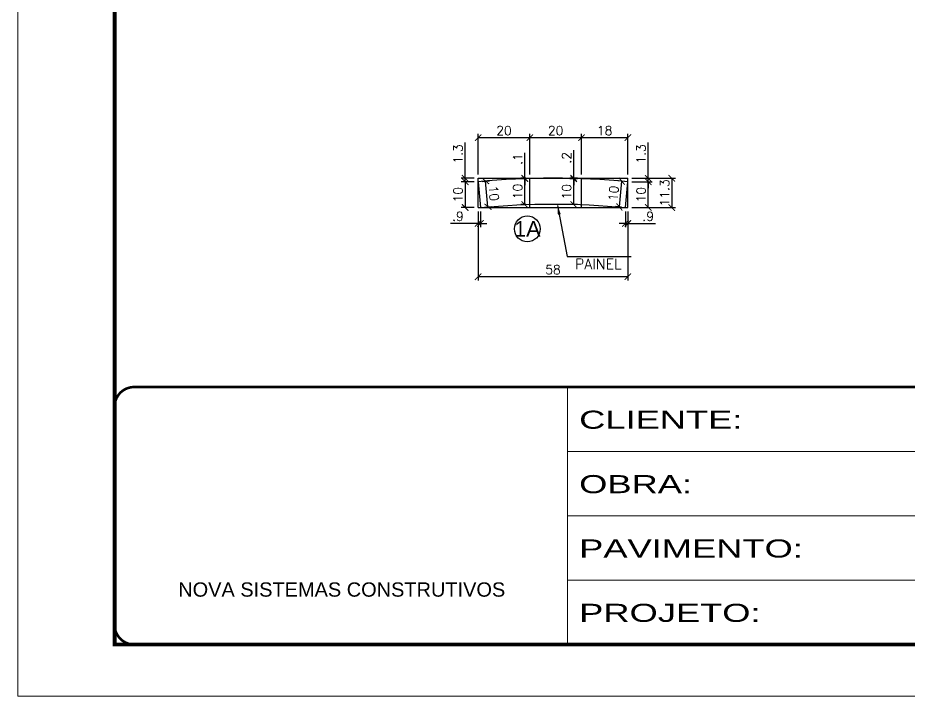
# Model space of a CAD drawing. Extents: x 2582 to 128055, y -26396 to 2611.
# Drawn here: x 2582 to 3272, y -2276 to -1751 of the extents above; entities that cross this region are included whole.
import ezdxf
from ezdxf.enums import TextEntityAlignment as Align

# ---------------------------------------------------------------- set-up
doc = ezdxf.new("R2010")
doc.units = 0
doc.header["$PDMODE"] = 35
doc.linetypes.add('CONTINUO', pattern=[0])
doc.linetypes.add('DASHED', pattern=[0.75, 0.5, -0.25])
for name, color, linetype in [('220', 4, 'Continuous'), ('COTA', 241, 'Continuous'), ('Painéis', 200, 'Continuous'), ('Romaneio', 10, 'Continuous')]:
    doc.layers.add(name, color=color, linetype=linetype)
doc.layers.add('Folhas', color=255, linetype='Continuous', lineweight=9)
doc.layers.add('SARRAFO DE PRESSAO', color=251, linetype='DASHED', lineweight=9)
doc.styles.add('ARIAL', font='arial.ttf')
doc.styles.add('COTA TECNICA', font='techl___.ttf', dxfattribs={"height": 10})
doc.styles.add('Romans', font='romans.shx')
doc.styles.add('Tecnologia', font='')
doc.styles.get('Tecnologia').set_extended_font_data('Forgotten Futurist')
doc.dimstyles.new('Cota Seção (2x)', dxfattribs={"dimtxt": 7, "dimasz": 5, "dimexe": 3, "dimexo": 3, "dimgap": 2, "dimtad": 3, "dimdec": 1, "dimlfac": 0.5, "dimzin": 12, "dimdsep": 46, "dimtxsty": 'Romans', "dimblk": 'ARCHTICK', "dimcen": 0, "dimclrd": 4, "dimclre": 4, "dimclrt": 1, "dimadec": 1, "dimazin": 3, "dimtfac": 1, "dimtdec": 1, "dimtmove": 0, "dimatfit": 3, "dimldrblk": 'OBLIQUE', "dimfxl": 1, "dimtolj": 1, "dimtzin": 12, "dimarcsym": 0})
doc.dimstyles.new('PAINEL', dxfattribs={"dimtxt": 10, "dimasz": 3, "dimexe": 3, "dimexo": 3, "dimgap": 3, "dimtad": 1, "dimdec": 1, "dimzin": 12, "dimdsep": 46, "dimtxsty": 'COTA TECNICA', "dimblk1": 'OBLIQUE', "dimblk2": 'OBLIQUE', "dimsah": 1, "dimcen": 0.9, "dimclrd": 4, "dimclre": 4, "dimclrt": 240, "dimadec": 1, "dimazin": 3, "dimtfac": 1, "dimtdec": 1, "dimtmove": 0, "dimatfit": 3, "dimfxl": 1, "dimtolj": 1, "dimtzin": 12, "dimarcsym": 0})

# ---------------------------------------------------------------- blocks, each defined once
blk = doc.blocks.new('9999999999')
at = {"color": 30, "linetype": 'CONTINUO'}
for p, q in [((98564.56, 34230.21), (98564.56, 34429.45)), ((98564.56, 34379.64), (99583.98, 34379.64)), ((98564.56, 34329.83), (99487.98, 34329.83)), ((98564.56, 34280.02), (99487.98, 34280.02))]:
    blk.add_line(p, q, dxfattribs=at)
at = {"color": 30, "linetype": 'CONTINUO', "const_width": 2}
blk.add_lwpolyline([(99583.98, 34230.21), (99583.98, 34414.45, 0.414214), (99568.98, 34429.45), (98228.98, 34429.45, 0.414214), (98213.98, 34414.45), (98213.98, 34245.21, 0.414214), (98228.98, 34230.21), (99583.98, 34230.21)], format="xyb", dxfattribs=at)
at = {"layer": 'Folhas'}
blk.add_lwpolyline([(98138.98, 34190.21), (99623.98, 34190.21), (99623.98, 35240.21), (98138.98, 35240.21)], close=True, dxfattribs=at)
at = {"layer": 'Folhas', "color": 30, "const_width": 3}
blk.add_lwpolyline([(98213.98, 34230.21), (99583.98, 34230.21), (99583.98, 35200.21), (98213.98, 35200.21)], close=True, dxfattribs=at)
at = {"color": 7, "linetype": 'Continuous', "ltscale": 5, "style": 'ARIAL'}
blk.add_text('NOVA SISTEMAS CONSTRUTIVOS', height=11.0592, dxfattribs=at).set_placement((98263.19, 34267.21))
at = {"layer": 'Folhas', "color": 7, "style": 'Tecnologia', "width": 1.5}
for s, p in [('CLIENTE:', (98573.65, 34397.17)), ('OBRA:', (98573.65, 34347.31)), ('PAVIMENTO:', (98573.65, 34297.5)), ('PROJETO:', (98573.65, 34247.69))]:
    blk.add_text(s, height=14, dxfattribs=at).set_placement(p)
blk = doc.blocks.new('_ArchTick')
at = {"color": 0, "linetype": 'ByBlock', "const_width": 0.15}
blk.add_lwpolyline([(-0.5, -0.5), (0.5, 0.5)], dxfattribs=at)
blk = doc.blocks.new('*D415')
at = {"layer": '220', "color": 4, "lineweight": -2, "transparency": 16777216}
for p, q in [((2938.07, -1872.08), (2938.07, -1840.63)), ((2978.07, -1872.08), (2978.07, -1840.63)), ((2938.07, -1843.63), (2978.07, -1843.63))]:
    blk.add_line(p, q, dxfattribs=at)
at = {"layer": 'Defpoints', "color": 0, "transparency": 16777216}
for p in [(2978.07, -1843.63), (2938.07, -1875.08), (2978.07, -1875.08)]:
    blk.add_point(p, dxfattribs=at)
at = {"layer": '220', "color": 4, "lineweight": -2, "transparency": 16777216, "xscale": 5, "yscale": 5, "zscale": 5, "rotation": 180}
blk.add_blockref('_ArchTick', (2938.07, -1843.63), dxfattribs=at)
at = {"layer": '220', "color": 4, "lineweight": -2, "transparency": 16777216, "xscale": 5, "yscale": 5, "zscale": 5}
blk.add_blockref('_ArchTick', (2978.07, -1843.63), dxfattribs=at)
at = {"layer": '220', "color": 1, "transparency": 16777216, "insert": (2958.07, -1838.13), "char_height": 7, "attachment_point": 5, "style": 'Romans'}
blk.add_mtext('\\A1;20', dxfattribs=at)
blk = doc.blocks.new('_Oblique')
at = {"color": 0, "linetype": 'ByBlock', "lineweight": -2}
blk.add_line((-0.5, -0.5), (0.5, 0.5), dxfattribs=at)
blk = doc.blocks.new('*D416')
at = {"layer": '220', "color": 4, "lineweight": -2, "transparency": 16777216}
for p, q in [((2978.07, -1872.08), (2978.07, -1840.63)), ((3018.07, -1872.08), (3018.07, -1840.63)), ((2978.07, -1843.63), (3018.07, -1843.63))]:
    blk.add_line(p, q, dxfattribs=at)
at = {"layer": 'Defpoints', "color": 0, "transparency": 16777216}
for p in [(3018.07, -1843.63), (2978.07, -1875.08), (3018.07, -1875.08)]:
    blk.add_point(p, dxfattribs=at)
at = {"layer": '220', "color": 4, "lineweight": -2, "transparency": 16777216, "xscale": 5, "yscale": 5, "zscale": 5, "rotation": 180}
blk.add_blockref('_ArchTick', (2978.07, -1843.63), dxfattribs=at)
at = {"layer": '220', "color": 4, "lineweight": -2, "transparency": 16777216, "xscale": 5, "yscale": 5, "zscale": 5}
blk.add_blockref('_ArchTick', (3018.07, -1843.63), dxfattribs=at)
at = {"layer": '220', "color": 1, "transparency": 16777216, "insert": (2998.07, -1838.13), "char_height": 7, "attachment_point": 5, "style": 'Romans'}
blk.add_mtext('\\A1;20', dxfattribs=at)
blk = doc.blocks.new('*D417')
at = {"layer": '220', "color": 4, "lineweight": -2, "transparency": 16777216}
for p, q in [((3018.07, -1872.08), (3018.07, -1840.63)), ((3054.04, -1872.08), (3054.04, -1840.63)), ((3018.07, -1843.63), (3054.04, -1843.63))]:
    blk.add_line(p, q, dxfattribs=at)
at = {"layer": 'Defpoints', "color": 0, "transparency": 16777216}
for p in [(3054.04, -1843.63), (3018.07, -1875.08), (3054.04, -1875.08)]:
    blk.add_point(p, dxfattribs=at)
at = {"layer": '220', "color": 4, "lineweight": -2, "transparency": 16777216, "xscale": 5, "yscale": 5, "zscale": 5, "rotation": 180}
blk.add_blockref('_ArchTick', (3018.07, -1843.63), dxfattribs=at)
at = {"layer": '220', "color": 4, "lineweight": -2, "transparency": 16777216, "xscale": 5, "yscale": 5, "zscale": 5}
blk.add_blockref('_ArchTick', (3054.04, -1843.63), dxfattribs=at)
at = {"layer": '220', "color": 1, "transparency": 16777216, "insert": (3036.06, -1838.13), "char_height": 7, "attachment_point": 5, "style": 'Romans'}
blk.add_mtext('\\A1;18', dxfattribs=at)
blk = doc.blocks.new('*D418')
at = {"layer": '220', "color": 4, "lineweight": -2, "transparency": 16777216}
for p, q in [((2938.07, -1900.69), (2938.07, -1954.28)), ((3054.04, -1900.69), (3054.04, -1954.28)), ((3054.04, -1951.28), (2938.07, -1951.28))]:
    blk.add_line(p, q, dxfattribs=at)
at = {"layer": 'Defpoints', "color": 0, "transparency": 16777216}
for p in [(2938.07, -1897.69), (3054.04, -1897.69), (2938.07, -1951.28)]:
    blk.add_point(p, dxfattribs=at)
at = {"layer": '220', "color": 4, "lineweight": -2, "transparency": 16777216, "xscale": 5, "yscale": 5, "zscale": 5, "rotation": 180}
blk.add_blockref('_ArchTick', (2938.07, -1951.28), dxfattribs=at)
at = {"layer": '220', "color": 4, "lineweight": -2, "transparency": 16777216, "xscale": 5, "yscale": 5, "zscale": 5}
blk.add_blockref('_ArchTick', (3054.04, -1951.28), dxfattribs=at)
at = {"layer": '220', "color": 1, "transparency": 16777216, "insert": (2996.06, -1945.78), "char_height": 7, "attachment_point": 5, "style": 'Romans'}
blk.add_mtext('\\A1;58', dxfattribs=at)
blk = doc.blocks.new('*D419')
at = {"layer": '220', "color": 4, "lineweight": -2, "transparency": 16777216}
for p, q in [((2938.07, -1900.69), (2938.07, -1913.02)), ((2939.92, -1900.69), (2939.92, -1913.02)), ((2938.07, -1910.02), (2916.74, -1910.02)), ((2939.92, -1910.02), (2938.07, -1910.02)), ((2939.92, -1910.02), (2944.92, -1910.02))]:
    blk.add_line(p, q, dxfattribs=at)
at = {"layer": 'Defpoints', "color": 0, "transparency": 16777216}
for p in [(2938.07, -1897.69), (2939.92, -1897.69), (2938.07, -1910.02)]:
    blk.add_point(p, dxfattribs=at)
at = {"layer": '220', "color": 4, "lineweight": -2, "transparency": 16777216, "xscale": 5, "yscale": 5, "zscale": 5}
blk.add_blockref('_ArchTick', (2938.07, -1910.02), dxfattribs=at)
at = {"layer": '220', "color": 4, "lineweight": -2, "transparency": 16777216, "xscale": 5, "yscale": 5, "zscale": 5, "rotation": 180}
blk.add_blockref('_ArchTick', (2939.92, -1910.02), dxfattribs=at)
at = {"layer": '220', "color": 1, "transparency": 16777216, "insert": (2922.4, -1904.52), "char_height": 7, "attachment_point": 5, "style": 'Romans'}
blk.add_mtext('\\A1;.9', dxfattribs=at)
blk = doc.blocks.new('*D420')
at = {"layer": '220', "color": 4, "lineweight": -2, "transparency": 16777216}
for p, q in [((3052.18, -1900.69), (3052.18, -1913.02)), ((3054.04, -1900.69), (3054.04, -1913.02)), ((3052.18, -1910.02), (3047.18, -1910.02)), ((3052.18, -1910.02), (3054.04, -1910.02)), ((3054.04, -1910.02), (3075.38, -1910.02))]:
    blk.add_line(p, q, dxfattribs=at)
at = {"layer": 'Defpoints', "color": 0, "transparency": 16777216}
for p in [(3052.18, -1897.69), (3054.04, -1897.69), (3054.04, -1910.02)]:
    blk.add_point(p, dxfattribs=at)
at = {"layer": '220', "color": 4, "lineweight": -2, "transparency": 16777216, "xscale": 5, "yscale": 5, "zscale": 5}
blk.add_blockref('_ArchTick', (3052.18, -1910.02), dxfattribs=at)
at = {"layer": '220', "color": 4, "lineweight": -2, "transparency": 16777216, "xscale": 5, "yscale": 5, "zscale": 5, "rotation": 180}
blk.add_blockref('_ArchTick', (3054.04, -1910.02), dxfattribs=at)
at = {"layer": '220', "color": 1, "transparency": 16777216, "insert": (3069.71, -1904.52), "char_height": 7, "attachment_point": 5, "style": 'Romans'}
blk.add_mtext('\\A1;.9', dxfattribs=at)
blk = doc.blocks.new('*D421')
at = {"layer": '220', "color": 4, "lineweight": -2, "transparency": 16777216}
for p, q in [((2974.16, -1875.08), (2974.16, -1855.41)), ((2975.07, -1875.08), (2971.16, -1875.08)), ((2975.07, -1875.34), (2971.16, -1875.34)), ((2974.16, -1875.34), (2974.16, -1875.08)), ((2974.16, -1875.34), (2974.16, -1880.34))]:
    blk.add_line(p, q, dxfattribs=at)
at = {"layer": 'Defpoints', "color": 0, "transparency": 16777216}
for p in [(2974.16, -1875.08), (2978.07, -1875.08), (2978.07, -1875.34)]:
    blk.add_point(p, dxfattribs=at)
at = {"layer": '220', "color": 4, "lineweight": -2, "transparency": 16777216, "xscale": 5, "yscale": 5, "zscale": 5}
for p, rotation in [((2974.16, -1875.08), 270), ((2974.16, -1875.34), 90)]:
    blk.add_blockref('_ArchTick', p, dxfattribs=dict(at, rotation=rotation))
at = {"layer": '220', "color": 1, "transparency": 16777216, "insert": (2968.66, -1860.24), "char_height": 7, "attachment_point": 5, "rotation": 90, "style": 'Romans'}
blk.add_mtext('\\A1;.1', dxfattribs=at)
blk = doc.blocks.new('*D422')
at = {"layer": '220', "color": 4, "lineweight": -2, "transparency": 16777216}
for p, q in [((3012.05, -1875.08), (3012.05, -1853.41)), ((3015.07, -1875.08), (3009.05, -1875.08)), ((3015.07, -1875.47), (3009.05, -1875.47)), ((3012.05, -1875.47), (3012.05, -1875.08)), ((3012.05, -1875.47), (3012.05, -1880.47))]:
    blk.add_line(p, q, dxfattribs=at)
at = {"layer": 'Defpoints', "color": 0, "transparency": 16777216}
for p in [(3012.05, -1875.08), (3018.07, -1875.08), (3018.07, -1875.47)]:
    blk.add_point(p, dxfattribs=at)
at = {"layer": '220', "color": 4, "lineweight": -2, "transparency": 16777216, "xscale": 5, "yscale": 5, "zscale": 5}
for p, rotation in [((3012.05, -1875.08), 270), ((3012.05, -1875.47), 90)]:
    blk.add_blockref('_ArchTick', p, dxfattribs=dict(at, rotation=rotation))
at = {"layer": '220', "color": 1, "transparency": 16777216, "insert": (3006.55, -1859.24), "char_height": 7, "attachment_point": 5, "rotation": 90, "style": 'Romans'}
blk.add_mtext('\\A1;.2', dxfattribs=at)
blk = doc.blocks.new('*D423')
at = {"layer": '220', "color": 4, "lineweight": -2, "transparency": 16777216}
for p, q in [((2975.07, -1875.34), (2971.16, -1875.34)), ((2974.16, -1895.34), (2974.16, -1875.34)), ((2975.07, -1895.34), (2971.16, -1895.34))]:
    blk.add_line(p, q, dxfattribs=at)
at = {"layer": 'Defpoints', "color": 0, "transparency": 16777216}
for p in [(2974.16, -1875.34), (2978.07, -1875.34), (2978.07, -1895.34)]:
    blk.add_point(p, dxfattribs=at)
at = {"layer": '220', "color": 4, "lineweight": -2, "transparency": 16777216, "xscale": 5, "yscale": 5, "zscale": 5}
for p, rotation in [((2974.16, -1875.34), 90), ((2974.16, -1895.34), 270)]:
    blk.add_blockref('_ArchTick', p, dxfattribs=dict(at, rotation=rotation))
at = {"layer": '220', "color": 1, "transparency": 16777216, "insert": (2968.66, -1885.34), "char_height": 7, "attachment_point": 5, "rotation": 90, "style": 'Romans'}
blk.add_mtext('\\A1;10', dxfattribs=at)
blk = doc.blocks.new('*D424')
at = {"layer": '220', "color": 4, "lineweight": -2, "transparency": 16777216}
for p, q in [((3015.07, -1875.47), (3009.05, -1875.47)), ((3012.05, -1895.48), (3012.05, -1875.47)), ((3015.07, -1895.48), (3009.05, -1895.48))]:
    blk.add_line(p, q, dxfattribs=at)
at = {"layer": 'Defpoints', "color": 0, "transparency": 16777216}
for p in [(3012.05, -1875.47), (3018.07, -1875.47), (3018.07, -1895.48)]:
    blk.add_point(p, dxfattribs=at)
at = {"layer": '220', "color": 4, "lineweight": -2, "transparency": 16777216, "xscale": 5, "yscale": 5, "zscale": 5}
for p, rotation in [((3012.05, -1875.47), 90), ((3012.05, -1895.48), 270)]:
    blk.add_blockref('_ArchTick', p, dxfattribs=dict(at, rotation=rotation))
at = {"layer": '220', "color": 1, "transparency": 16777216, "insert": (3006.55, -1885.47), "char_height": 7, "attachment_point": 5, "rotation": 90, "style": 'Romans'}
blk.add_mtext('\\A1;10', dxfattribs=at)
blk = doc.blocks.new('*D425')
at = {"layer": '220', "color": 4, "lineweight": -2, "transparency": 16777216}
for p, q in [((2941.06, -1877.5), (2946.81, -1876.96)), ((2945.68, -1897.15), (2943.83, -1877.24)), ((2942.91, -1897.41), (2948.67, -1896.87))]:
    blk.add_line(p, q, dxfattribs=at)
at = {"layer": 'Defpoints', "color": 0, "transparency": 16777216}
for p in [(2943.83, -1877.24), (2938.07, -1877.77), (2939.92, -1897.69)]:
    blk.add_point(p, dxfattribs=at)
at = {"layer": '220', "color": 4, "lineweight": -2, "transparency": 16777216, "xscale": 5, "yscale": 5, "zscale": 5}
for p, rotation in [((2943.83, -1877.24), 95.31119718267858), ((2945.68, -1897.15), 275.3111971826786)]:
    blk.add_blockref('_ArchTick', p, dxfattribs=dict(at, rotation=rotation))
at = {"layer": '220', "color": 1, "transparency": 16777216, "insert": (2950.23, -1886.69), "char_height": 7, "attachment_point": 5, "rotation": 275.3112, "style": 'Romans'}
blk.add_mtext('\\A1;10', dxfattribs=at)
blk = doc.blocks.new('*D426')
at = {"layer": '220', "color": 4, "lineweight": -2, "transparency": 16777216}
for p, q in [((3051.06, -1877.5), (3046.32, -1877.05)), ((3047.45, -1897.25), (3049.31, -1877.33)), ((3049.2, -1897.41), (3044.46, -1896.97))]:
    blk.add_line(p, q, dxfattribs=at)
at = {"layer": 'Defpoints', "color": 0, "transparency": 16777216}
for p in [(3049.31, -1877.33), (3054.04, -1877.77), (3052.18, -1897.69)]:
    blk.add_point(p, dxfattribs=at)
at = {"layer": '220', "color": 4, "lineweight": -2, "transparency": 16777216, "xscale": 5, "yscale": 5, "zscale": 5}
for p, rotation in [((3049.31, -1877.33), 84.66324213737681), ((3047.45, -1897.25), 264.6632421373768)]:
    blk.add_blockref('_ArchTick', p, dxfattribs=dict(at, rotation=rotation))
at = {"layer": '220', "color": 1, "transparency": 16777216, "insert": (3042.9, -1886.78), "char_height": 7, "attachment_point": 5, "rotation": 84.66324, "style": 'Romans'}
blk.add_mtext('\\A1;10', dxfattribs=at)
blk = doc.blocks.new('*D427')
at = {"layer": '220', "color": 4, "lineweight": -2, "transparency": 16777216}
for p, q in [((3069.77, -1875.08), (3069.77, -1847.41)), ((3057.04, -1875.08), (3072.77, -1875.08)), ((3069.77, -1877.77), (3069.77, -1875.08)), ((3057.04, -1877.77), (3072.77, -1877.77)), ((3069.77, -1877.77), (3069.77, -1882.77))]:
    blk.add_line(p, q, dxfattribs=at)
at = {"layer": 'Defpoints', "color": 0, "transparency": 16777216}
for p in [(3054.04, -1875.08), (3069.77, -1875.08), (3054.04, -1877.77)]:
    blk.add_point(p, dxfattribs=at)
at = {"layer": '220', "color": 4, "lineweight": -2, "transparency": 16777216, "xscale": 5, "yscale": 5, "zscale": 5}
for p, rotation in [((3069.77, -1875.08), 270), ((3069.77, -1877.77), 90)]:
    blk.add_blockref('_ArchTick', p, dxfattribs=dict(at, rotation=rotation))
at = {"layer": '220', "color": 1, "transparency": 16777216, "insert": (3064.27, -1856.24), "char_height": 7, "attachment_point": 5, "rotation": 90, "style": 'Romans'}
blk.add_mtext('\\A1;1.3', dxfattribs=at)
blk = doc.blocks.new('*D428')
at = {"layer": '220', "color": 4, "lineweight": -2, "transparency": 16777216}
for p, q in [((3057.04, -1877.77), (3072.77, -1877.77)), ((3069.77, -1897.69), (3069.77, -1877.77)), ((3057.04, -1897.69), (3072.77, -1897.69))]:
    blk.add_line(p, q, dxfattribs=at)
at = {"layer": 'Defpoints', "color": 0, "transparency": 16777216}
for p in [(3054.04, -1877.77), (3069.77, -1877.77), (3054.04, -1897.69)]:
    blk.add_point(p, dxfattribs=at)
at = {"layer": '220', "color": 4, "lineweight": -2, "transparency": 16777216, "xscale": 5, "yscale": 5, "zscale": 5}
for p, rotation in [((3069.77, -1877.77), 90), ((3069.77, -1897.69), 270)]:
    blk.add_blockref('_ArchTick', p, dxfattribs=dict(at, rotation=rotation))
at = {"layer": '220', "color": 1, "transparency": 16777216, "insert": (3064.27, -1887.73), "char_height": 7, "attachment_point": 5, "rotation": 90, "style": 'Romans'}
blk.add_mtext('\\A1;10', dxfattribs=at)
blk = doc.blocks.new('*D429')
at = {"layer": '220', "color": 4, "lineweight": -2, "transparency": 16777216}
for p, q in [((3057.04, -1875.08), (3090.97, -1875.08)), ((3087.97, -1875.08), (3087.97, -1897.69)), ((3057.04, -1897.69), (3090.97, -1897.69))]:
    blk.add_line(p, q, dxfattribs=at)
at = {"layer": 'Defpoints', "color": 0, "transparency": 16777216}
for p in [(3054.04, -1875.08), (3054.04, -1897.69), (3087.97, -1897.69)]:
    blk.add_point(p, dxfattribs=at)
at = {"layer": '220', "color": 4, "lineweight": -2, "transparency": 16777216, "xscale": 5, "yscale": 5, "zscale": 5}
for p, rotation in [((3087.97, -1875.08), 90), ((3087.97, -1897.69), 270)]:
    blk.add_blockref('_ArchTick', p, dxfattribs=dict(at, rotation=rotation))
at = {"layer": '220', "color": 1, "transparency": 16777216, "insert": (3082.47, -1886.38), "char_height": 7, "attachment_point": 5, "rotation": 90, "style": 'Romans'}
blk.add_mtext('\\A1;11.3', dxfattribs=at)
blk = doc.blocks.new('*D430')
at = {"layer": '220', "color": 4, "lineweight": -2, "transparency": 16777216}
for p, q in [((2935.07, -1877.77), (2925.01, -1877.77)), ((2928.01, -1877.77), (2928.01, -1897.69)), ((2935.07, -1897.69), (2925.01, -1897.69))]:
    blk.add_line(p, q, dxfattribs=at)
at = {"layer": 'Defpoints', "color": 0, "transparency": 16777216}
for p in [(2938.07, -1877.77), (2928.01, -1897.69), (2938.07, -1897.69)]:
    blk.add_point(p, dxfattribs=at)
at = {"layer": '220', "color": 4, "lineweight": -2, "transparency": 16777216, "xscale": 5, "yscale": 5, "zscale": 5}
for p, rotation in [((2928.01, -1877.77), 90), ((2928.01, -1897.69), 270)]:
    blk.add_blockref('_ArchTick', p, dxfattribs=dict(at, rotation=rotation))
at = {"layer": '220', "color": 1, "transparency": 16777216, "insert": (2922.51, -1887.73), "char_height": 7, "attachment_point": 5, "rotation": 90, "style": 'Romans'}
blk.add_mtext('\\A1;10', dxfattribs=at)
blk = doc.blocks.new('*D431')
at = {"layer": '220', "color": 4, "lineweight": -2, "transparency": 16777216}
for p, q in [((2928.01, -1875.08), (2928.01, -1847.41)), ((2935.07, -1875.08), (2925.01, -1875.08)), ((2928.01, -1877.77), (2928.01, -1875.08)), ((2935.07, -1877.77), (2925.01, -1877.77)), ((2928.01, -1877.77), (2928.01, -1882.77))]:
    blk.add_line(p, q, dxfattribs=at)
at = {"layer": 'Defpoints', "color": 0, "transparency": 16777216}
for p in [(2928.01, -1875.08), (2938.07, -1875.08), (2938.07, -1877.77)]:
    blk.add_point(p, dxfattribs=at)
at = {"layer": '220', "color": 4, "lineweight": -2, "transparency": 16777216, "xscale": 5, "yscale": 5, "zscale": 5}
for p, rotation in [((2928.01, -1875.08), 270), ((2928.01, -1877.77), 90)]:
    blk.add_blockref('_ArchTick', p, dxfattribs=dict(at, rotation=rotation))
at = {"layer": '220', "color": 1, "transparency": 16777216, "insert": (2922.51, -1856.24), "char_height": 7, "attachment_point": 5, "rotation": 90, "style": 'Romans'}
blk.add_mtext('\\A1;1.3', dxfattribs=at)

msp = doc.modelspace()

# ---------------------------------------------------------------- linework, layer by layer
at = {"layer": 'COTA', "linetype": 'ByBlock'}
for p, q in [((2938.07, -1875.08), (3054.04, -1875.08)), ((2938.07, -1897.69), (2938.07, -1875.08)), ((2978.07, -1897.69), (2978.07, -1875.08)), ((3018.07, -1897.69), (3018.07, -1875.08)), ((3054.04, -1897.69), (3054.04, -1875.08)), ((2938.07, -1897.69), (3054.04, -1897.69))]:
    msp.add_line(p, q, dxfattribs=at)
at = {"layer": 'Painéis'}
msp.add_lwpolyline([(3052.18, -1897.69), (3054.04, -1877.77, 0.046505), (2938.07, -1877.77), (2939.92, -1897.69, -0.046505)], format="xyb", close=True, dxfattribs=at)
at = {"layer": 'Romaneio', "color": 1, "linetype": 'ByBlock'}
msp.add_circle((2976.16, -1914.26), 10, dxfattribs=at)

# ---------------------------------------------------------------- block references
at = {"layer": 'SARRAFO DE PRESSAO', "color": 6, "linetype": 'ByBlock'}
msp.add_blockref('9999999999', (-95557.34, -36466.11), dxfattribs=at)

# ---------------------------------------------------------------- texts
at = {"color": 240, "insert": (3049.09, -1937.4), "char_height": 8, "attachment_point": 3, "style": 'Romans'}
msp.add_mtext('\\A1;PAINEL', dxfattribs=at)
at = {"layer": 'Romaneio', "color": 255, "linetype": 'ByBlock', "style": 'ARIAL'}
msp.add_text('1A', height=12, dxfattribs=at).set_placement((2976.16, -1914.26), align=Align.MIDDLE_CENTER)

# ---------------------------------------------------------------- dimensions: what is measured, and where the dimension line sits
at = {"layer": '220'}
for base, p1, p2, picture, middle in [((2978.07, -1843.63), (2938.07, -1875.08), (2978.07, -1875.08), '*D415', (2958.07, -1838.13)), ((2938.07, -1910.02), (2939.92, -1897.69), (2938.07, -1897.69), '*D419', (2922.4, -1904.52)), ((2938.07, -1951.28), (3054.04, -1897.69), (2938.07, -1897.69), '*D418', (2996.06, -1945.78)), ((3054.04, -1910.02), (3052.18, -1897.69), (3054.04, -1897.69), '*D420', (3069.71, -1904.52))]:
    dim = msp.add_linear_dim(base=base, p1=p1, p2=p2, dimstyle='Cota Seção (2x)', dxfattribs=at)
    dim.commit()
    dim.dimension.update_dxf_attribs({"geometry": picture, "text_midpoint": middle})
for base, p1, p2, picture, middle in [((3018.07, -1843.63), (2978.07, -1875.08), (3018.07, -1875.08), '*D416', (2998.07, -1838.13)), ((3054.04, -1843.63), (3018.07, -1875.08), (3054.04, -1875.08), '*D417', (3036.06, -1838.13))]:
    dim = msp.add_linear_dim(base=base, p1=p1, p2=p2, dimstyle='Cota Seção (2x)', override={"dimtmove": 1}, dxfattribs=at)
    dim.commit()
    dim.dimension.update_dxf_attribs({"geometry": picture, "text_midpoint": middle})
for base, p1, p2, picture, middle in [((2928.01, -1875.08), (2938.07, -1877.77), (2938.07, -1875.08), '*D431', (2922.51, -1856.24)), ((3069.77, -1875.08), (3054.04, -1877.77), (3054.04, -1875.08), '*D427', (3064.27, -1856.24)), ((2974.16, -1875.08), (2978.07, -1875.34), (2978.07, -1875.08), '*D421', (2968.66, -1860.24)), ((3012.05, -1875.08), (3018.07, -1875.47), (3018.07, -1875.08), '*D422', (3006.55, -1859.24)), ((2928.01, -1897.69), (2938.07, -1877.77), (2938.07, -1897.69), '*D430', (2922.51, -1887.73)), ((2974.16, -1875.34), (2978.07, -1895.34), (2978.07, -1875.34), '*D423', (2968.66, -1885.34)), ((3012.05, -1875.47), (3018.07, -1895.48), (3018.07, -1875.47), '*D424', (3006.55, -1885.47)), ((3069.77, -1877.77), (3054.04, -1897.69), (3054.04, -1877.77), '*D428', (3064.27, -1887.73))]:
    dim = msp.add_linear_dim(base=base, p1=p1, p2=p2, angle=90, dimstyle='Cota Seção (2x)', dxfattribs=at)
    dim.commit()
    dim.dimension.update_dxf_attribs({"geometry": picture, "text_midpoint": middle})
for p1, p2, distance, picture, middle in [((2939.92, -1897.69), (2938.07, -1877.77), -5.78, '*D425', (2950.23, -1886.69)), ((3052.18, -1897.69), (3054.04, -1877.77), 4.76, '*D426', (3042.9, -1886.78))]:
    dim = msp.add_aligned_dim(p1=p1, p2=p2, distance=distance, dimstyle='Cota Seção (2x)', dxfattribs=at)
    dim.commit()
    dim.dimension.update_dxf_attribs({"geometry": picture, "text_midpoint": middle})
dim = msp.add_linear_dim(base=(3087.97, -1897.69), p1=(3054.04, -1875.08), p2=(3054.04, -1897.69), angle=90, dimstyle='Cota Seção (2x)', dxfattribs=at)
dim.commit()
dim.dimension.update_dxf_attribs({"geometry": '*D429', "text_midpoint": (3087.97, -1886.38), "dimtype": 160})

# ---------------------------------------------------------------- leaders
at = {"annotation_type": 0, "has_hookline": 1, "hookline_direction": 1, "horizontal_direction": (-1, 0, 0)}
msp.add_leader([(2999.64, -1896.24), (3006.99, -1935.55), (3052.68, -1935.55)], dimstyle='PAINEL', override={"dimasz": 7}, dxfattribs=at)

doc.saveas('drawing.dxf')
